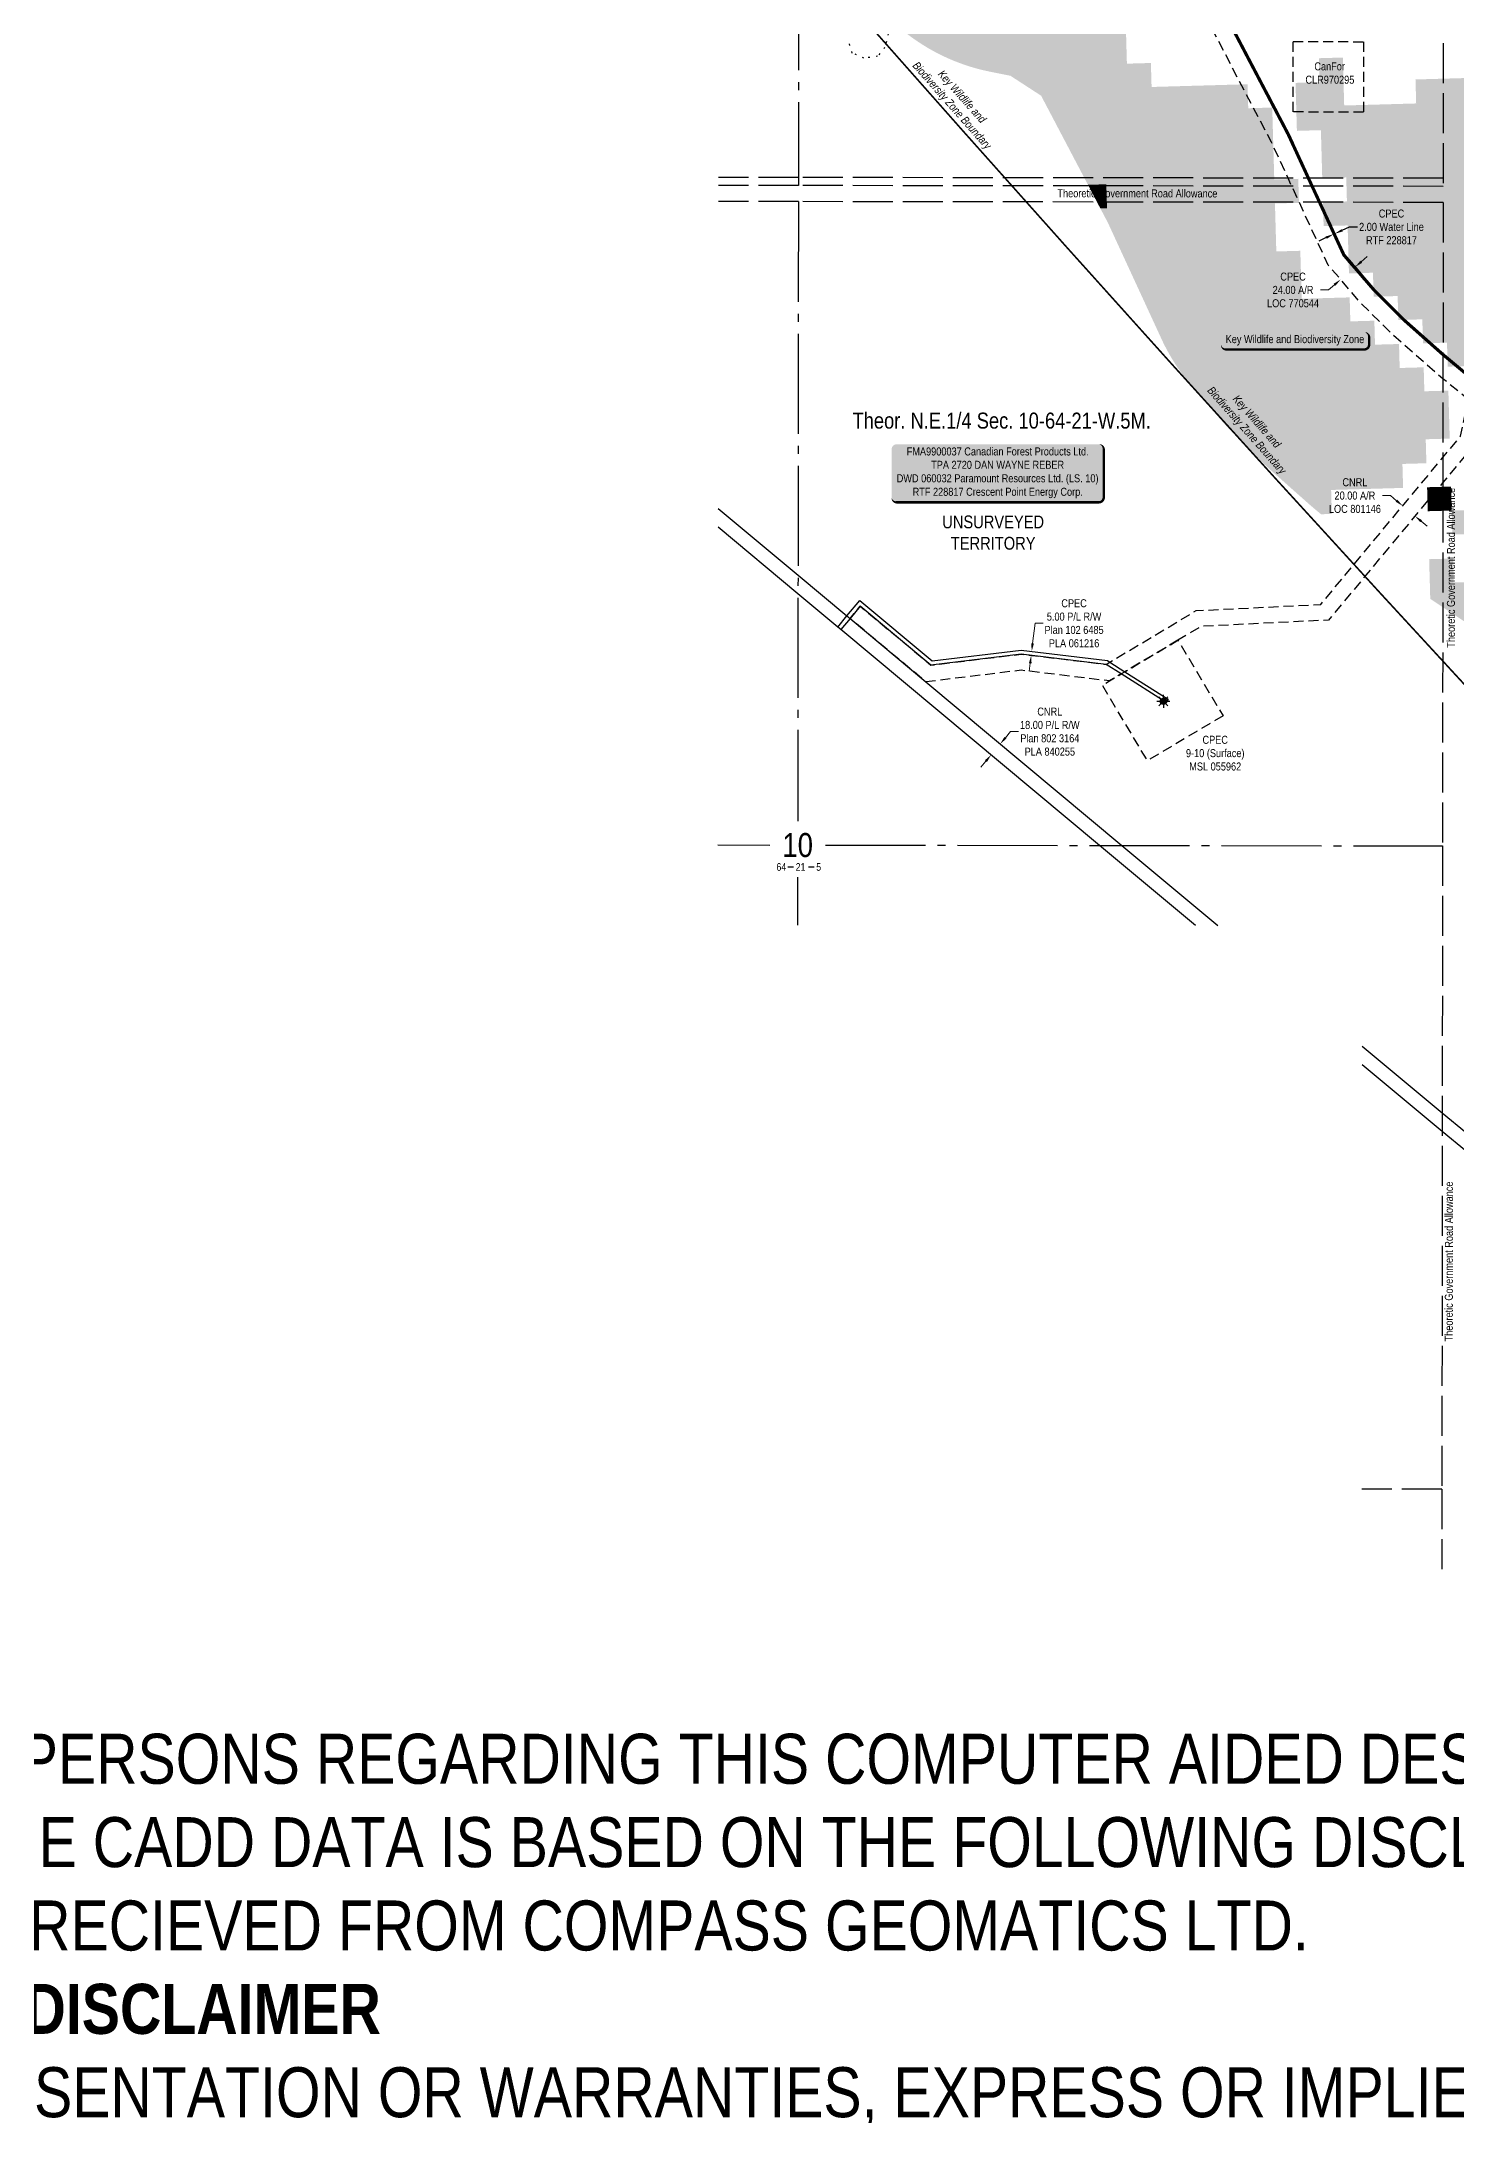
# Model space of a CAD drawing. Extents: x 491537 to 496793, y 6037618 to 6044296.
# Drawn here: x 493310 to 495078, y 6040175 to 6042767 of the extents above; entities that cross this region are included whole.
import ezdxf
from ezdxf.enums import TextEntityAlignment as Align

# ---------------------------------------------------------------- set-up
doc = ezdxf.new("R2010")
doc.units = 0
doc.header["$LTSCALE"] = 5
doc.header["$PDSIZE"] = 0.5
for name, pattern in [('DASHDOT2', [5, 2.5, -1.25, 0, -1.25]), ('DASHED2', [3.75, 2.5, -1.25]), ('foc-ACCESSROAD', [3.75, 2.5, -1.25]), ('foc-QUARTERLINE', [33, 25, -3, 2, -3]), ('foc-UNSURVEYED', [12.5, 10, -2.5]), ('foc-WHEELTRACKS', [2, 0.4, -1.6]), ('PHANTOM', [25, 12.5, -2.5, 2.5, -2.5, 2.5, -2.5])]:
    doc.linetypes.add(name, pattern=pattern)
doc.layers.get('Defpoints').update_dxf_attribs({"color": 9})
for name, color, linetype in [('10', 1, 'Continuous'), ('9', 3, 'Continuous'), ('AS-WILDLIFE', 131, 'DASHDOT2'), ('AS-WILDLIFE-BLOCK', 131, 'Continuous'), ('C-AR', 13, 'foc-ACCESSROAD'), ('C-RW', 13, 'Continuous'), ('C-SYMBOL', 7, 'Continuous'), ('C-WS', 13, 'foc-ACCESSROAD'), ('C-WS-S', 13, 'Continuous'), ('F-AR', 190, 'foc-ACCESSROAD'), ('F-RW', 190, 'Continuous'), ('F-WS', 190, 'foc-ACCESSROAD'), ('L-QSEC', 8, 'foc-QUARTERLINE'), ('L-ROAD-T', 7, 'Continuous'), ('L-SECLBL', 7, 'Continuous'), ('L-UNS-T', 3, 'Continuous'), ('L-USEC', 7, 'foc-UNSURVEYED'), ('P-PROPOSED', 10, 'Continuous'), ('P-TEMP-BLUE', 160, 'Continuous'), ('P-TEMP-BLUE-T', 170, 'Continuous'), ('T-WATER-P3', 160, 'foc-WHEELTRACKS'), ('WETLAND - BOG', 101, 'PHANTOM'), ('WETLAND - SWAMP - H', 8, 'PHANTOM'), ('WETLAND FEN - H', 43, 'PHANTOM')]:
    doc.layers.add(name, color=color, linetype=linetype)
for name, color, linetype, lineweight in [('C-AR-T', 13, 'Continuous', 9), ('C-WS-T', 13, 'Continuous', 9), ('F-AR-T', 190, 'Continuous', 9), ('F-WS-T', 190, 'Continuous', 9)]:
    doc.layers.add(name, color=color, linetype=linetype, lineweight=lineweight)
doc.layers.add('DISCLAIMER', color=7, linetype='Continuous', plot=False)
doc.styles.add('175L', font='ARIALN.TTF', dxfattribs={"height": 20})
doc.styles.add('240', font='ARIALN.TTF', dxfattribs={"height": 30})
doc.styles.add('80', font='ARIALN.TTF', dxfattribs={"height": 10})
doc.styles.add('80CG', font='ARIALN.TTF', dxfattribs={"height": 10})
doc.styles.add('80L', font='ARIALN.TTF', dxfattribs={"height": 10})
doc.styles.add('SIMPLEX', font='ARIALN.TTF')
doc.dimstyles.new('Compass 5 000', dxfattribs={"dimscale": 5, "dimtxt": 9, "dimasz": 2, "dimexe": 0.2, "dimexo": 0.0625, "dimgap": 0.5, "dimtad": 0, "dimtih": 1, "dimtoh": 1, "dimzin": 0, "dimdsep": 46, "dimtxsty": '80CG', "dimcen": 0.1, "dimse1": 1, "dimse2": 1, "dimclrd": 256, "dimclrt": 256, "dimaunit": 1, "dimadec": 4, "dimazin": 0, "dimtfac": 0.06, "dimtofl": 0, "dimtmove": 0, "dimatfit": 1, "dimfxl": 0.2, "dimtolj": 1, "dimtzin": 0, "dimlwd": -1, "dimarcsym": 0})

# ---------------------------------------------------------------- blocks, each defined once
blk = doc.blocks.new('L-SECLBL')
at = {"layer": '9', "color": 7}
for p, q in [((-5.1, -27.8), (-12.3, -27.8)), ((20.7, -27.8), (13.5, -27.8))]:
    blk.add_line(p, q, dxfattribs=at)
at = {"layer": '10', "color": 2, "style": 'SIMPLEX'}
blk.add_attdef('SEC', text='', height=30, dxfattribs=at).set_placement((0, 0), align=Align.MIDDLE)
at = {"layer": '10', "color": 5, "style": '80L'}
blk.add_attdef('TWP', text='', height=9.5, dxfattribs=at).set_placement((-14.4, -27.4), align=Align.MIDDLE_RIGHT)
blk.add_attdef('RGE', text='', height=9.5, dxfattribs=at).set_placement((3.6, -27.4), align=Align.MIDDLE_CENTER)
blk.add_attdef('MER', text='', height=9.5, dxfattribs=at).set_placement((23.2, -27.4), align=Align.MIDDLE_LEFT)
blk = doc.blocks.new('*U33')
h = blk.add_hatch(color=255)
edge = h.paths.add_edge_path()
edge.add_line((-126.5, -37), (126.5, -37))
edge.add_arc((126.5, -31), 6, 270, 360)
edge.add_line((132.5, -31), (132.5, 29.5))
edge.add_arc((126.5, 29.5), 6, 0, 90)
edge.add_line((126.5, 35.5), (-126.5, 35.5))
edge.add_arc((-126.5, 29.5), 6, 90, 180)
edge.add_line((-132.5, 29.5), (-132.5, -31))
edge.add_arc((-126.5, -31), 6, 180, 270)
at = {"color": 44, "flags": 128}
blk.add_lwpolyline([(-126.5, -37, 3, 3, 0), (126.5, -37, 3, 3, 0.414214), (132.5, -31, 3, 3, 0), (132.5, 29.5, 3, 0, 0.414214), (126.5, 35.5, 0, 0, 0), (-126.5, 35.5, 0, 0, 0.414214), (-132.5, 29.5, 0, 0, 0), (-132.5, -31, 0, 3, 0.414214)], format="xyseb", close=True, dxfattribs=at)
at = {"color": 44, "style": '80'}
blk.add_attdef('ENTER_TEXT_001', (-36, -5), '', height=10, dxfattribs=at)
blk = doc.blocks.new('*D57')
at = {"layer": 'C-AR-T', "transparency": 16777216}
for p, q in [((494959.2, 6042491.4), (494966.7, 6042497.9)), ((494918.2, 6042456.1), (494908.2, 6042456.1)), ((494925.8, 6042462.7), (494918.2, 6042456.1))]:
    blk.add_line(p, q, dxfattribs=at)
for points in [[(494924.7, 6042463.9), (494926.9, 6042461.4), (494933.4, 6042469.2)], [(494958.1, 6042492.7), (494960.3, 6042490.1), (494951.6, 6042484.9)]]:
    blk.add_solid(points, dxfattribs=at)
at = {"layer": 'Defpoints', "color": 0, "transparency": 16777216}
for p in [(494933.4, 6042469.2), (494953.5, 6042482.6), (494935.3, 6042467)]:
    blk.add_point(p, dxfattribs=at)
at = {"layer": 'C-AR-T', "transparency": 16777216, "insert": (494873.9, 6042456.1), "char_height": 10, "attachment_point": 5, "style": '80CG'}
blk.add_mtext('\\A1;CPEC\\P24.00 A/R\\PLOC 770544', dxfattribs=at)
blk = doc.blocks.new('*D58')
at = {"layer": 'C-AR-T', "transparency": 16777216}
for p, q in [((494548.5, 6042014.4), (494551.6, 6042039.5)), ((494551.6, 6042039.5), (494561.6, 6042039.5)), ((494545.5, 6041989.5), (494544.3, 6041979.6))]:
    blk.add_line(p, q, dxfattribs=at)
for points in [[(494546.9, 6042014.6), (494550.2, 6042014.2), (494547.3, 6042004.4)], [(494543.9, 6041989.7), (494547.2, 6041989.3), (494546.7, 6041999.5)]]:
    blk.add_solid(points, dxfattribs=at)
at = {"layer": 'Defpoints', "color": 0, "transparency": 16777216}
for p in [(494544.3, 6042004.8), (494547.3, 6042004.4), (494543.7, 6041999.8)]:
    blk.add_point(p, dxfattribs=at)
at = {"layer": 'C-AR-T', "transparency": 16777216, "insert": (494600.3, 6042039.5), "char_height": 10, "attachment_point": 5, "style": '80CG'}
blk.add_mtext('\\A1;CPEC\\P5.00 P/L R/W\\PPlan 102 6485\\PPLA 061216', dxfattribs=at)
blk = doc.blocks.new('*D59')
at = {"layer": 'Defpoints', "color": 0, "transparency": 16777216}
for p in [(494489.8, 6041880.6), (494501.4, 6041894.4), (494508.1, 6041888.8)]:
    blk.add_point(p, dxfattribs=at)
at = {"layer": 'F-AR-T', "transparency": 16777216}
for p, q in [((494514.5, 6041896.4), (494520.9, 6041904.1)), ((494520.9, 6041904.1), (494530.9, 6041904.1)), ((494490.2, 6041867.3), (494483.8, 6041859.6))]:
    blk.add_line(p, q, dxfattribs=at)
for points in [[(494488.9, 6041868.4), (494491.5, 6041866.2), (494496.6, 6041875)], [(494513.2, 6041897.5), (494515.8, 6041895.4), (494508.1, 6041888.8)]]:
    blk.add_solid(points, dxfattribs=at)
at = {"layer": 'F-AR-T', "transparency": 16777216, "insert": (494570, 6041904.1), "char_height": 10, "attachment_point": 5, "style": '80CG'}
blk.add_mtext('\\A1;CNRL\\P18.00 P/L R/W\\PPlan 802 3164\\PPLA 840255', dxfattribs=at)
blk = doc.blocks.new('GAS')
h = blk.add_hatch(color=255)
h.dxf.hatch_style = 1
edge = h.paths.add_edge_path()
edge.add_arc((0, 0), 0.9, 0, 360)
for p, q in [((-0.81, 0), (-1.62, 0)), ((-0.57, 0.57), (-1.14, 1.14)), ((0, 0.81), (0, 1.62)), ((0.57, 0.57), (1.14, 1.14)), ((1.62, 0), (0.81, 0)), ((-0.57, -0.57), (-1.14, -1.14)), ((0, -0.81), (0, -1.62)), ((1.14, -1.14), (0.57, -0.57))]:
    blk.add_line(p, q)
blk.add_circle((0, 0), 0.8)
blk = doc.blocks.new('*U78')
h = blk.add_hatch(color=255)
edge = h.paths.add_edge_path()
edge.add_line((-86.5, -11.5), (86.5, -11.5))
edge.add_arc((86.5, -5.5), 6, 270, 360)
edge.add_line((92.5, -5.5), (92.5, 4))
edge.add_arc((86.5, 4), 6, 0, 90)
edge.add_line((86.5, 10), (-86.5, 10))
edge.add_arc((-86.5, 4), 6, 90, 180)
edge.add_line((-92.5, 4), (-92.5, -5.5))
edge.add_arc((-86.5, -5.5), 6, 180, 270)
at = {"color": 131, "flags": 128}
blk.add_lwpolyline([(-86.5, -11.5, 3, 3, 0), (86.5, -11.5, 3, 3, 0.414214), (92.5, -5.5, 3, 3, 0), (92.5, 4, 3, 0, 0.414214), (86.5, 10, 0, 0, 0), (-86.5, 10, 0, 0, 0.414214), (-92.5, 4, 0, 0, 0), (-92.5, -5.5, 0, 3, 0.414214)], format="xyseb", close=True, dxfattribs=at)
at = {"color": 131, "style": '80'}
blk.add_attdef('ENTER_TEXT_001', (-36, -5), '', height=10, dxfattribs=at)
blk = doc.blocks.new('*D80')
at = {"layer": 'Defpoints', "color": 0, "transparency": 16777216}
for p in [(495010.9, 6042186.3), (494999, 6042172), (495014.4, 6042159.2)]:
    blk.add_point(p, dxfattribs=at)
at = {"layer": 'F-AR-T', "transparency": 16777216}
for p, q in [((494995.5, 6042199.1), (494985.5, 6042199.1)), ((495003.2, 6042192.7), (494995.5, 6042199.1)), ((495034, 6042167.2), (495041.7, 6042160.8))]:
    blk.add_line(p, q, dxfattribs=at)
for points in [[(495004.3, 6042194), (495002.2, 6042191.4), (495010.9, 6042186.3)], [(495035.1, 6042168.4), (495032.9, 6042165.9), (495026.3, 6042173.5)]]:
    blk.add_solid(points, dxfattribs=at)
at = {"layer": 'F-AR-T', "transparency": 16777216, "insert": (494951.2, 6042199.1), "char_height": 10, "attachment_point": 5, "style": '80CG'}
blk.add_mtext('\\A1;CNRL\\P20.00 A/R\\PLOC 801146', dxfattribs=at)
blk = doc.blocks.new('*D101')
at = {"layer": 'Defpoints', "color": 0, "transparency": 16777216}
for p in [(494918.6, 6042538.3), (494920.4, 6042539.1), (494926.2, 6042526.5)]:
    blk.add_point(p, dxfattribs=at)
at = {"layer": 'P-TEMP-BLUE-T', "transparency": 16777216}
for p, q in [((494915.3, 6042521.5), (494906.2, 6042517.3)), ((494935.3, 6042530.7), (494944.4, 6042534.9)), ((494944.4, 6042534.9), (494954.4, 6042534.9))]:
    blk.add_line(p, q, dxfattribs=at)
for points in [[(494914.6, 6042523), (494916, 6042520), (494924.4, 6042525.7)], [(494934.6, 6042532.2), (494936, 6042529.2), (494926.2, 6042526.5)]]:
    blk.add_solid(points, dxfattribs=at)
at = {"layer": 'P-TEMP-BLUE-T', "transparency": 16777216, "insert": (494996.9, 6042534.9), "char_height": 10, "attachment_point": 5, "style": '80CG'}
blk.add_mtext('\\A1;CPEC\\P2.00 Water Line\\PRTF 228817', dxfattribs=at)
blk = doc.blocks.new('Disclaimer_Legal')
at = {"layer": 'DISCLAIMER', "color": 254, "flags": 128}
blk.add_lwpolyline([(-3612.9, -1104.6, 37.5, 37.5, 0), (4096.1, -1104.6, 37.5, 37.5, 0.414214), (4171.1, -1029.6, 37.5, 37.5, 0), (4171.1, 2078.7, 37.5, 0, 0.414214), (4096.1, 2153.7, 0, 0, 0), (-3612.9, 2153.7, 0, 0, 0.414214), (-3687.9, 2078.7, 0, 0, 0), (-3687.9, -1029.6, 0, 37.5, 0.414214)], format="xyseb", close=True, dxfattribs=at)
at = {"layer": 'DISCLAIMER', "color": 254, "insert": (241.6, 533.9), "char_height": 125, "width": 7717.568, "attachment_point": 5, "style": '80'}
blk.add_mtext('NOTICE TO THE CORPORATION, PERSON &/OR PERSONS REGARDING THIS COMPUTER AIDED DESIGN AND DRAFTING (CADD) FILES. ACCEPTANCE OF THE CADD DATA IS BASED ON THE FOLLOWING DISCLAIMER WHICH COVERS ALL CADD DATA RECIEVED FROM COMPASS GEOMATICS LTD.\\P{\\fArial Narrow|b1|i0|c0|p34;DISCLAIMER}\\PCOMPASS GEOMATICS LTD. MAKES NO REPRESENTATION OR WARRANTIES, EXPRESS OR IMPLIED, WITH RESPECT TO THE REUSE OF THE DATA PROVIDED HEREWITH, REGARDLESS OF ITS FORMAT OR THE MEANS OF ITS TRANSMISSION. THERE IS NO GUARANTEE OR REPRESENTATION TO THE USER AS TO THE ACCURACY, CURRENCY, SUITABILITY OR RELIABILITY OF THIS DATA FOR ANY PURPOSE. THE USER ACCEPTS THE DATA "AS IS", AND ASSUMES ALL RISKS ASSOCIATED WITH ITS USE. BY ACCEPTANCE OF THIS DATA, THE USER AGREES NOT TO TRANSMIT THIS DATA OR PROVIDE ACCESS OR ANY PART OF IT TO ANOTHER PARTY UNLESS THE USER SHALL INCLUDE WITH THE DATA A COPY OF THIS DISCLAIMER. COMPASS GEOMATICS LTD. ASSUMES NO RESPONSIBILITY FOR ACTUAL OR CONSEQUENTIAL DAMAGE AS A RESULT OF ANY USER\'S RELIANCE ON THIS DATA. THIS CADD FILE IS FOR ILLUSTRATION PURPOSES ONLY.\\PIF YOU REQUIRE MORE ACCURATE INFORMATION, PLEASE CONTACT DARCI ANGLEHART AT COMPASS GEOMATICS LTD. VIA EMAIL: darci.anglehart@compassgeomatics.ca OR CELL: 506-961-7292', dxfattribs=at)

msp = doc.modelspace()

# ---------------------------------------------------------------- hatches: boundary and pattern name
at = {"layer": 'WETLAND - BOG', "transparency": 33554495}
h = msp.add_hatch(color=256, dxfattribs=at)
h.dxf.hatch_style = 1
edge = h.paths.add_edge_path()
edge.add_line((494785.043, 6042292.285), (494785.427, 6042291.839))
edge.add_arc((494974.756, 6042454.903), 249.871, 220.73749, 225.107793)
edge.add_line((494798.403, 6042277.885), (494836.096, 6042240.335))
edge.add_arc((495012.449, 6042417.352), 249.871, 225.107793, 228.41187)
edge.add_line((494846.591, 6042230.465), (494894.112, 6042188.292))
edge.add_arc((495059.969, 6042375.179), 249.871, 228.41187, 230.137034)
edge.add_line((494899.813, 6042183.383), (494908.896, 6042175.799))
edge.add_line((494908.896, 6042175.799), (494922.349, 6042176.182))
edge.add_line((494922.349, 6042176.182), (494921.496, 6042206.16))
edge.add_line((494921.496, 6042206.16), (494920.644, 6042236.137))
edge.add_line((494920.644, 6042236.137), (494890.666, 6042235.285))
edge.add_line((494890.666, 6042235.285), (494888.108, 6042325.218))
edge.add_line((494888.108, 6042325.218), (494858.13, 6042324.366))
edge.add_line((494858.13, 6042324.366), (494858.983, 6042294.388))
edge.add_line((494858.983, 6042294.388), (494785.043, 6042292.285))
at = {"layer": 'WETLAND - SWAMP - H', "transparency": 33554495}
h = msp.add_hatch(color=256, dxfattribs=at)
h.dxf.hatch_style = 1
h.paths.add_polyline_path([(494663.77, 6042828.872), (494723.725, 6042830.577), (494722.873, 6042860.555), (494632.939, 6042857.997), (494631.234, 6042917.953), (494511.323, 6042914.542), (494451.367, 6042912.837), (494453.073, 6042852.881), (494483.05, 6042853.734), (494484.756, 6042793.779), (494454.778, 6042792.926), (494453.925, 6042822.904), (494423.948, 6042822.051), (494422.242, 6042882.007), (494392.265, 6042881.154), (494394.823, 6042791.221), (494374.447, 6042790.641), (494379.096, 6042786.54, 0.13216835), (494495.428, 6042728.893), (494520.77, 6042723.828), (494559.12, 6042698.919), (494617.65, 6042587.544), (494640.613, 6042588.197), (494641.465, 6042558.22), (494633.184, 6042557.984), (494642.626, 6042540.018), (494647.981, 6042528.403), (494732.251, 6042530.8), (494733.956, 6042470.844), (494793.912, 6042472.549), (494794.764, 6042442.572), (494764.787, 6042441.719), (494765.639, 6042411.741), (494702.594, 6042409.948), (494709.67, 6042394.601, 0.0698576), (494747.254, 6042336.16), (494785.043, 6042292.285), (494858.983, 6042294.388), (494858.13, 6042324.366), (494888.108, 6042325.218), (494890.666, 6042235.285), (494920.644, 6042236.137), (494921.496, 6042206.16), (495011.43, 6042208.717), (495010.577, 6042238.695), (495040.555, 6042239.548), (495039.702, 6042269.525), (495069.68, 6042270.378), (495067.975, 6042330.334), (495037.997, 6042329.481), (495037.144, 6042359.459), (495007.167, 6042358.606), (495006.314, 6042388.584), (494976.336, 6042387.731), (494975.484, 6042417.709), (494945.506, 6042416.857), (494944.653, 6042446.834), (494884.698, 6042445.129), (494882.993, 6042505.085), (494853.015, 6042504.232), (494851.31, 6042564.188), (494881.287, 6042565.04), (494880.435, 6042595.018), (494850.457, 6042594.166), (494847.899, 6042684.099), (494817.921, 6042683.246), (494817.069, 6042713.224), (494697.158, 6042709.814), (494696.305, 6042739.791), (494666.327, 6042738.939)])
h = msp.add_hatch(color=256, dxfattribs=at)
h.dxf.hatch_style = 1
h.paths.add_polyline_path([(495210.943, 6042577.948), (495185.066, 6042600.913), (495180.148, 6042605.813), (495180.213, 6042603.544), (495060.302, 6042600.134), (495059.449, 6042630.112), (494969.516, 6042627.554), (494971.221, 6042567.598), (494911.265, 6042565.893), (494912.118, 6042535.915), (494942.096, 6042536.768), (494943.801, 6042476.812), (494973.779, 6042477.665), (494974.631, 6042447.687), (495004.609, 6042448.54), (495005.462, 6042418.562), (495035.439, 6042419.414), (495036.292, 6042389.437), (495066.27, 6042390.289), (495067.122, 6042360.311), (495097.1, 6042361.164), (495096.247, 6042391.142), (495126.225, 6042391.994), (495122.815, 6042511.906), (495182.771, 6042513.611), (495181.065, 6042573.566), (495211.043, 6042574.419)])
h = msp.add_hatch(color=256, dxfattribs=at)
h.dxf.hatch_style = 1
h.paths.add_polyline_path([(494640.613, 6042588.197), (494617.65, 6042587.544), (494633.184, 6042557.984), (494641.465, 6042558.22)], flags=17)
h = msp.add_hatch(color=256, dxfattribs=at)
h.dxf.hatch_style = 1
h.paths.add_polyline_path([(494732.251, 6042530.8), (494647.981, 6042528.403), (494665.49, 6042490.421), (494679.41, 6042460.231), (494702.594, 6042409.948), (494765.639, 6042411.741), (494764.787, 6042441.719), (494794.764, 6042442.572), (494793.912, 6042472.549), (494733.956, 6042470.844)], flags=17)
h = msp.add_hatch(color=256, dxfattribs=at)
h.dxf.hatch_style = 1
h.paths.add_polyline_path([(495072.238, 6042180.445), (495042.26, 6042179.592), (495041.407, 6042209.57), (495071.385, 6042210.422)], flags=17)
h = msp.add_hatch(color=256, dxfattribs=at)
h.dxf.hatch_style = 1
h.paths.add_polyline_path([(495045.376, 6042070.013), (495106.53, 6042029.596), (495105.626, 6042061.386), (495195.559, 6042063.944), (495194.707, 6042093.921), (495224.684, 6042094.774), (495226.389, 6042034.818), (495196.412, 6042033.966), (495198.117, 6041974.01), (495258.072, 6041975.715), (495257.22, 6042005.693), (495317.175, 6042007.398), (495316.323, 6042037.376), (495346.301, 6042038.228), (495344.596, 6042098.184), (495374.573, 6042099.037), (495373.721, 6042129.015), (495313.765, 6042127.309), (495312.913, 6042157.287), (495282.935, 6042156.435), (495282.082, 6042186.412), (495222.127, 6042184.707), (495221.274, 6042214.685), (495131.341, 6042212.128), (495132.193, 6042182.15), (495072.238, 6042180.445), (495073.09, 6042150.467), (495103.068, 6042151.319), (495104.773, 6042091.364), (495074.795, 6042090.511), (495073.943, 6042120.489), (495043.965, 6042119.636)])
at = {"layer": 'WETLAND FEN - H', "transparency": 33554495}
h = msp.add_hatch(color=256, dxfattribs=at)
h.dxf.hatch_style = 1
h.paths.add_polyline_path([(495121.139, 6042700.49), (495111.409, 6042721.595), (495026.913, 6042719.192), (495027.766, 6042689.215), (494937.833, 6042686.657), (494936.127, 6042746.612), (494906.15, 6042745.76), (494907.002, 6042715.782), (494877.024, 6042714.929), (494878.73, 6042654.974), (494908.707, 6042655.826), (494910.413, 6042595.871), (494940.39, 6042596.723), (494941.243, 6042566.746), (494971.221, 6042567.598), (494969.516, 6042627.554), (495059.449, 6042630.112), (495060.302, 6042600.134), (495180.213, 6042603.544), (495180.148, 6042605.813), (495159.328, 6042626.554), (495150.505, 6042636.799), (495135.051, 6042670.315)])

# ---------------------------------------------------------------- linework, layer by layer
at = {"layer": 'AS-WILDLIFE', "const_width": 2, "flags": 128}
msp.add_lwpolyline([(494156.47, 6043001.803), (494202.551, 6042948.843), (494331.171, 6042802.226), (494460.381, 6042656.128), (494590.181, 6042510.554), (494720.568, 6042365.505), (494851.54, 6042220.984), (494983.094, 6042076.994), (495115.229, 6041933.536), (495247.942, 6041790.613), (495381.232, 6041648.228), (495515.096, 6041506.381), (495649.532, 6041365.077), (495784.537, 6041224.317), (495920.109, 6041084.103), (496056.247, 6040944.438), (496192.949, 6040805.325), (496330.211, 6040666.764), (496468.031, 6040528.759), (496606.408, 6040391.313), (496745.34, 6040254.426), (496791.125, 6040209.677)], dxfattribs=at)
at = {"layer": 'C-AR', "flags": 128}
msp.add_lwpolyline([(495378.497, 6042168.437), (495488.973, 6042164.531), (495584.426, 6042168.574), (495613.877, 6042165.307), (495642.677, 6042154.245), (495817.125, 6042031.936), (495886.629, 6041976.419), (495921.931, 6041948.222), (495976.074, 6041863.989), (495986.367, 6041768.615), (495982.271, 6041760.124), (495898.167, 6041585.889), (495913.524, 6041469.328), (495953.507, 6041315.547), (495972.063, 6041281.351), (496246.719, 6041140.57), (496241.103, 6041039.578), (496236.434, 6040955.622), (496225.551, 6040759.932), (496224.176, 6040735.206), (496214.893, 6040568.263), (496214.225, 6040556.282), (496192.019, 6040556.312), (496190.187, 6040556.314), (496212.43, 6040955.654), (496221.933, 6041126.3), (495954.524, 6041263.344), (495936.571, 6041296.427), (495931.576, 6041305.632), (495931.012, 6041306.672), (495889.919, 6041464.722), (495886.238, 6041492.665), (495873.432, 6041589.865), (495886.338, 6041616.603), (495955.633, 6041760.161), (495961.764, 6041772.865), (495952.817, 6041855.778), (495903.87, 6041931.926), (495886.604, 6041945.717), (495806.349, 6042009.822), (495631.299, 6042132.901), (495608.157, 6042141.791), (495583.606, 6042144.512), (495489.057, 6042140.509), (495375.537, 6042144.523), (495345.017, 6042151.06), (495307.131, 6042170.336), (495155.731, 6042270.212), (495110.442, 6042305.686), (495092.902, 6042319.424), (495091.377, 6042320.622), (495061.242, 6042345.097), (495054.661, 6042350.443), (494997.123, 6042401.532), (494958.616, 6042439.892), (494917.876, 6042487.195), (494881.669, 6042565.722), (494867.756, 6042595.897), (494847.068, 6042640.776), (494733.144, 6042857.6), (494595.391, 6042947.075), (494631.859, 6042952.009), (494751.477, 6042874.316), (494868.625, 6042651.4), (494894.226, 6042595.866), (494908.138, 6042565.691), (494938.281, 6042500.317), (494976.221, 6042456.265), (495013.819, 6042418.809), (495061.273, 6042376.694), (495070.217, 6042368.758), (495091.408, 6042351.531), (495106.457, 6042339.299), (495169.764, 6042289.712), (495318.016, 6042191.731), (495353.109, 6042173.875), (495378.497, 6042168.437)], close=True, dxfattribs=at)
at = {"layer": 'C-RW'}
msp.add_lwpolyline([(494332.547, 6042067.925), (494423.055, 6041992.445), (494534.28, 6042006.008), (494641.959, 6041993.013), (494645.04, 6041991.05), (494663.927, 6041979.025), (494717.937, 6041944.636), (494715.251, 6041940.418), (494659.117, 6041976.16), (494640.231, 6041988.185), (494534.283, 6042000.971), (494421.513, 6041987.22), (494333.186, 6042060.883), (494320.352, 6042045.493), (494308.83, 6042031.677), (494304.991, 6042034.881), (494316.512, 6042048.696), (494332.547, 6042067.925)], close=True, dxfattribs=at)
at = {"layer": 'C-WS', "flags": 128}
msp.add_lwpolyline([(494786.395, 6041924.017), (494691.947, 6041867.742), (494635.672, 6041962.191), (494644.599, 6041967.509), (494659.117, 6041976.16), (494663.927, 6041979.025), (494730.12, 6042018.466), (494786.395, 6041924.017)], close=True, dxfattribs=at)
at = {"layer": 'F-AR', "flags": 128}
msp.add_lwpolyline([(494730.12, 6042018.466), (494663.927, 6041979.025), (494659.117, 6041976.16), (494644.599, 6041967.509), (494534.296, 6041980.821), (494415.229, 6041966.298), (494320.352, 6042045.493), (494333.186, 6042060.883), (494421.513, 6041987.22), (494534.283, 6042000.971), (494640.231, 6041988.185), (494645.04, 6041991.05), (494752.951, 6042055.34), (494908.493, 6042063.09), (495061.144, 6042246.754), (495083.121, 6042273.196), (495091.369, 6042312.177), (495092.902, 6042319.424), (495110.442, 6042305.686), (495101.667, 6042264.215), (495091.308, 6042251.753), (495061.113, 6042215.422), (494918.262, 6042043.547), (494758.889, 6042035.607), (494730.12, 6042018.466)], close=True, dxfattribs=at)
at = {"layer": 'F-RW'}
for points in [[(494751.962, 6041661.806), (494632.048, 6041761.89), (494308.829, 6042031.675), (494304.99, 6042034.88), (494255.332, 6042076.332), (494155.481, 6042159.674)], [(494155.508, 6042183.084), (494255.359, 6042099.742), (494316.512, 6042048.695), (494320.351, 6042045.491), (494415.228, 6041966.295), (494660.165, 6041761.854), (494780.081, 6041661.77)], [(494960.463, 6041511.232), (495060.328, 6041427.89), (495090.462, 6041402.741), (495625.236, 6040956.439), (495730.87, 6040868.285), (495740.532, 6040860.223), (495745.178, 6040856.346)], [(495717.038, 6040856.383), (495597.102, 6040956.475), (495090.439, 6041379.325), (495060.305, 6041404.474), (494960.439, 6041487.817)]]:
    msp.add_lwpolyline(points, dxfattribs=at)
at = {"layer": 'F-WS'}
msp.add_lwpolyline([(494874.088, 6042766.531), (494962.059, 6042766.425), (494961.97, 6042678.455), (494874.001, 6042678.561), (494874.088, 6042766.531)], close=True, dxfattribs=at)
at = {"layer": 'L-QSEC'}
for p, q in [((494256.828, 6043350.761), (494255.943, 6042596.653)), ((494255.943, 6042596.653), (494255.931, 6042586.6)), ((494255.907, 6042566.493), (494254.998, 6041792.371)), ((494155.014, 6041762.514), (494220.346, 6041762.431)), ((494289.593, 6041762.343), (495060.661, 6041761.362)), ((494254.916, 6041722.407), (494254.846, 6041662.421))]:
    msp.add_line(p, q, dxfattribs=at)
at = {"layer": 'L-USEC'}
for p, q in [((495062.282, 6043389.771), (495061.482, 6042585.623)), ((494255.933, 6042586.6), (494155.982, 6042586.726)), ((494255.943, 6042596.653), (494155.994, 6042596.779)), ((495061.482, 6042585.623), (494255.932, 6042586.6)), ((495061.492, 6042595.675), (494255.943, 6042596.653)), ((494255.907, 6042566.493), (494155.959, 6042566.62)), ((495061.462, 6042565.516), (494255.907, 6042566.493)), ((495061.462, 6042565.516), (495060.661, 6041761.362)), ((495060.661, 6041761.362), (495059.858, 6040957.208)), ((495059.858, 6040957.208), (494959.909, 6040957.336)), ((495059.858, 6040957.208), (495059.758, 6040857.261))]:
    msp.add_line(p, q, dxfattribs=at)
at = {"layer": 'P-PROPOSED', "const_width": 3.998, "flags": 128}
msp.add_lwpolyline([(494750.714, 6042873.62), (494867.728, 6042650.958), (494893.318, 6042595.448), (494907.231, 6042565.273), (494937.432, 6042499.771), (494975.489, 6042455.584), (495013.134, 6042418.081), (495060.621, 6042375.937), (495090.772, 6042350.76)], dxfattribs=at)
at = {"layer": 'P-TEMP-BLUE', "linetype": 'DASHED2'}
for points in [[(495105.21, 6042337.736), (495069.267, 6042367.415), (495059.969, 6042375.179), (495012.449, 6042417.352), (494974.756, 6042454.903), (494936.583, 6042499.225), (494866.831, 6042650.516), (494749.951, 6042872.924)], [(494751.477, 6042874.316), (494868.625, 6042651.4), (494938.281, 6042500.317), (494976.221, 6042456.265), (495013.819, 6042418.809), (495061.273, 6042376.694), (495070.217, 6042368.758), (495106.457, 6042339.299)]]:
    msp.add_lwpolyline(points, dxfattribs=at)
at = {"layer": 'T-WATER-P3'}
msp.add_lwpolyline([(494368.025, 6042776.39), (494364.025, 6042759.347), (494354.887, 6042748.301), (494337.62, 6042745.761), (494323.234, 6042752.13), (494318.45, 6042767.128)], dxfattribs=at)

# ---------------------------------------------------------------- block references
at = {"xscale": 0.5, "yscale": 0.5, "zscale": 0.5}
msp.add_blockref('Disclaimer_Legal', (493390.7, 6039614.733), dxfattribs=at)
at = {"layer": 'AS-WILDLIFE-BLOCK'}
ref = msp.add_blockref('*U78', (494876.473, 6042393.301), dxfattribs=at)
ref.add_attrib('ENTER_TEXT_001', 'Key Wildlife and Biodiversity Zone', (494789.699, 6042389.686), dxfattribs={"layer": '0', "color": 131, "height": 10, "style": '80'})
at = {"layer": 'C-WS-S', "xscale": 4.999999999999993, "yscale": 4.999999999999993, "zscale": 4.999999999999993}
msp.add_blockref('GAS', (494711.894, 6041941.987), dxfattribs=at)
at = {"layer": 'L-SECLBL'}
ref = msp.add_blockref('*U33', (494504.855, 6042227.732), dxfattribs=at)
ref.add_attrib('ENTER_TEXT_001', 'FMA9900037 Canadian Forest Products Ltd.', (494391.189, 6042249.311), dxfattribs={"layer": '0', "color": 44, "height": 10, "style": '80'})
ref.add_attrib('ENTER_TEXT_002', 'TPA 2720 DAN WAYNE REBER', (494421.724, 6042232.603), dxfattribs={"layer": '0', "color": 44, "height": 10, "style": '80'})
ref.add_attrib('ENTER_TEXT_003', 'DWD 060032 Paramount Resources Ltd. (LS. 10)', (494378.696, 6042215.759), dxfattribs={"layer": '0', "color": 44, "height": 10, "style": '80'})
ref.add_attrib('ENTER_TEXT_004', 'RTF 228817 Crescent Point Energy Corp.', (494398.57, 6042198.915), dxfattribs={"layer": '0', "color": 44, "height": 10, "style": '80'})
at = {"layer": 'L-SECLBL', "xscale": 0.999485, "yscale": 0.999485, "zscale": 0.999485}
msp.add_blockref('L-SECLBL', (494254.963, 6041762.387), dxfattribs=at).add_auto_attribs({'SEC': '10', 'TWP': '64', 'RGE': '21', 'MER': '5'})

# ---------------------------------------------------------------- texts
at = {"layer": 'AS-WILDLIFE', "char_height": 10, "attachment_point": 5, "rotation": 311.489801, "style": '240'}
for insert in [(494453.114, 6042691.377), (494821.453, 6042285.336)]:
    msp.add_mtext_dynamic_manual_height_columns('{\\fArial Narrow|b0|i1|c0|p34;Key Wildlife and\\PBiodiversity Zone Boundary}', width=173.10184, gutter_width=45, heights=[0], dxfattribs=dict(at, insert=insert))
at = {"layer": 'C-SYMBOL', "color": 3, "style": '175L'}
msp.add_text('Theor. N.E.1/4 Sec. 10-64-21-W.5M.', height=19.9897, dxfattribs=at).set_placement((494509.833, 6042276.857), align=Align.BOTTOM_CENTER)
at = {"layer": 'C-WS-T', "insert": (494776.678, 6041877.196), "char_height": 9.99485, "attachment_point": 5, "style": '80CG'}
msp.add_mtext('\\A1;CPEC\\P9-10 (Surface)\\PMSL 055962', dxfattribs=at)
at = {"layer": 'F-WS-T', "insert": (494889.759, 6042740.574), "char_height": 9.99485, "width": 59.38045, "attachment_point": 1, "style": '80L'}
msp.add_mtext('\\pi10.798;CanFor\\P\\pi-0.34887;CLR970295', dxfattribs=at)
at = {"layer": 'L-ROAD-T', "style": '80L'}
for rotation, p in [(359.930483, (494679.431, 6042576.867)), (89.942923, (495071.219, 6042108.907)), (89.942923, (495068.611, 6041241.926))]:
    msp.add_text('Theoretic Government Road Allowance', height=9.99485, rotation=rotation, dxfattribs=at).set_placement(p, align=Align.MIDDLE_CENTER)
at = {"layer": 'L-UNS-T', "color": 3, "insert": (494499.193, 6042152.779), "char_height": 16, "attachment_point": 5, "style": '80L'}
msp.add_mtext_dynamic_manual_height_columns('UNSURVEYED TERRITORY', width=126.41375, gutter_width=47.5, heights=[0], dxfattribs=at)

# ---------------------------------------------------------------- dimensions: what is measured, and where the dimension line sits
at = {"layer": 'C-AR-T'}
dim = msp.add_aligned_dim(p1=(494953.501, 6042482.645), p2=(494935.298, 6042466.967), distance=-2.934, text='CPEC\\P24.00 A/R\\PLOC 770544', dimstyle='Compass 5 000', dxfattribs=at)
dim.commit()
dim.dimension.update_dxf_attribs({"geometry": '*D57', "text_midpoint": (494873.938, 6042456.138)})
dim = msp.add_linear_dim(base=(494547.334, 6042004.433), p1=(494543.722, 6041999.832), p2=(494544.321, 6042004.796), angle=83.11866, text='CPEC\\P5.00 P/L R/W\\PPlan 102 6485\\PPLA 061216', dimstyle='Compass 5 000', dxfattribs=at)
dim.commit()
dim.dimension.update_dxf_attribs({"geometry": '*D58', "text_midpoint": (494600.334, 6042039.491), "dimtype": 161})
at = {"layer": 'F-AR-T'}
dim = msp.add_linear_dim(base=(495010.924, 6042186.331), p1=(495014.356, 6042159.166), p2=(494998.973, 6042171.951), angle=140.268719, text='CNRL\\P20.00 A/R\\PLOC 801146', dimstyle='Compass 5 000', dxfattribs=at)
dim.commit()
dim.dimension.update_dxf_attribs({"geometry": '*D80', "text_midpoint": (494951.242, 6042199.114), "dimtype": 161})
dim = msp.add_aligned_dim(p1=(494489.831, 6041880.596), p2=(494501.358, 6041894.405), distance=-8.792, text='CNRL\\P18.00 P/L R/W\\PPlan 802 3164\\PPLA 840255', dimstyle='Compass 5 000', dxfattribs=at)
dim.commit()
dim.dimension.update_dxf_attribs({"geometry": '*D59', "text_midpoint": (494570.009, 6041904.126)})
at = {"layer": 'P-TEMP-BLUE-T'}
dim = msp.add_linear_dim(base=(494926.209, 6042526.5), p1=(494918.569, 6042538.298), p2=(494920.384, 6042539.135), angle=24.751814, text='CPEC\\P2.00 Water Line\\PRTF 228817', dimstyle='Compass 5 000', dxfattribs=at)
dim.commit()
dim.dimension.update_dxf_attribs({"geometry": '*D101', "text_midpoint": (494996.903, 6042534.874), "dimtype": 161})

doc.saveas('drawing.dxf')
